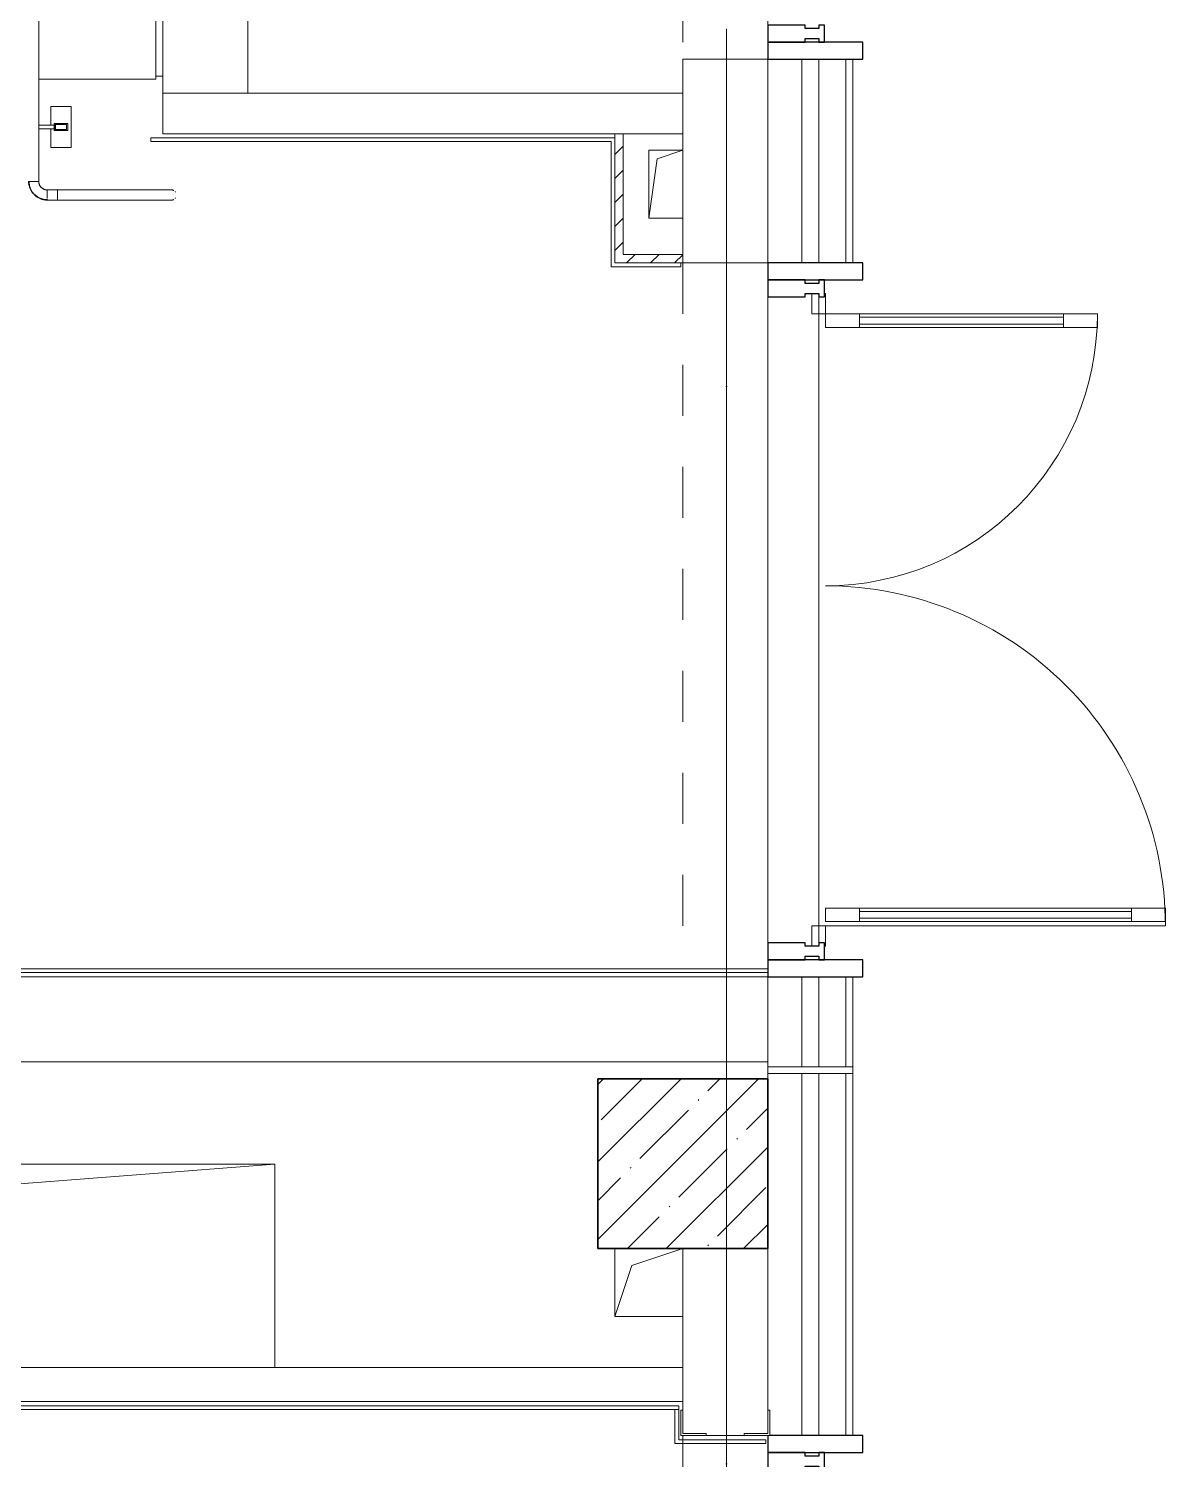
# Model space of a CAD drawing. Header units: millimetres. Extents: x 5993 to 95364, y 94667 to 143522.
# Drawn here: x 49888.2 to 50160.5, y 117815 to 118157.7 of the extents above; entities that cross this region are included whole.
import ezdxf

# ---------------------------------------------------------------- set-up
doc = ezdxf.new("R2010")
doc.units = ezdxf.units.MM
doc.linetypes.add('50_200_ШТРИХ_1Т_ш5_п1_п1_', pattern=[1400, 1000, -200, 0, -200])
doc.linetypes.add('Штрих короткий', pattern=[300, 150, -150])
for name, color, linetype, lineweight in [('0-2', 7, 'Continuous', 9), ('S-GRID-____-OTLN-1', 7, '50_200_ШТРИХ_1Т_ш5_п1_п1_', 9), ('Двери', 7, 'Continuous', 9), ('Импосты витража-1', 7, 'Continuous', 25), ('Несущие колонны', 7, 'Continuous', 9), ('Несущие колонны-1', 7, 'Continuous', 35), ('Обобщенные модели', 7, 'Continuous', 9), ('Общие ребра', 7, 'Continuous', 9), ('Ограждение', 7, 'Continuous', 9), ('Перекрытия', 7, 'Continuous', 9), ('Перемычка-1', 7, 'Штрих короткий', 9), ('Стены', 7, 'Continuous', 9), ('Стены-1', 7, 'Continuous', 13), ('Элементы узлов', 7, 'Continuous', 9)]:
    doc.layers.add(name, color=color, linetype=linetype, lineweight=lineweight)
doc.layers.add('Штриховка разреза-6', color=1, linetype='Continuous', lineweight=5, true_color=0xff0000)

# ---------------------------------------------------------------- blocks, each defined once
blk = doc.blocks.new('BSC_Колонна _Прямоугольная - 500х500-V128-АИ2_01_План напольных покрытий и плинтусов 1го этажа _Часть 1_')
at = {"layer": 'Несущие колонны'}
h = blk.add_hatch(dxfattribs=at)
h.set_pattern_fill('FP_161', color=256, style=0, pattern_type=2)
h.set_pattern_definition([(45, (-103350, -48350), (-114.04925, 114.04925), []), (45, (-103235.95, -48350), (-114.04925, 114.04925), [201.613, -40.323, 3.353, -36.97])])
h.paths.add_polyline_path([(-250, -250), (250, -250), (250, 250), (-250, 250)], flags=0)
at = {"layer": 'Несущие колонны-1'}
for p, q in [((250, 250), (-250, 250)), ((-250, 250), (-250, -250)), ((250, -250), (250, 250)), ((-250, -250), (250, -250))]:
    blk.add_line(p, q, dxfattribs=at)
blk = doc.blocks.new('Прямоугольный импост - Откос НВФ_50х280 мм-27090910-АИ2_01_План напольных покрытий и плинтусов 1го этажа _Часть 1_')
at = {"layer": 'Импосты витража-1'}
for p, q in [((-50, 130), (0, 130)), ((-50, -150), (-50, 130)), ((0, 130), (0, -144)), ((0, -150), (-50, -150))]:
    blk.add_line(p, q, dxfattribs=at)
blk = doc.blocks.new('Прямоугольный импост - Импост структурный с накладкой - 150мм-27090926-АИ2_01_План напольных покрытий и плинтусов 1го этажа _Часть 1_')
at = {"layer": 'Импосты витража-1'}
for p, q in [((-25, 0), (-25, 17)), ((-25, 17), (25, 17)), ((-15, 0), (-25, 0)), ((-15, -40), (-15, 0)), ((25, 0), (15, 0)), ((15, 0), (15, -40)), ((25, 17), (25, 0)), ((-25, -150), (-25, -40)), ((-25, -40), (-15, -40)), ((15, -40), (25, -40)), ((25, -40), (25, -150)), ((25, -150), (-25, -150))]:
    blk.add_line(p, q, dxfattribs=at)
blk = doc.blocks.new('Проем_Дверь_Прямоугольный - 2800х3300h_витражные проемы-27134211-АИ2_01_План напольных покрытий и плинтусов 1го этажа _Часть 1_')
at = {"layer": 'Перемычка-1'}
for p, q in [((1400, 125), (-1400, 125)), ((1400, -125), (-1400, -125))]:
    blk.add_line(p, q, dxfattribs=at)
blk = doc.blocks.new('Проем_Дверь_Прямоугольный - 2100х3300h_дверные проемы-27126725-АИ2_01_План напольных покрытий и плинтусов 1го этажа _Часть 1_')
at = {"layer": 'Перемычка-1'}
for p, q in [((1050, 125), (-1050, 125)), ((1050, -125), (-1050, -125))]:
    blk.add_line(p, q, dxfattribs=at)
blk = doc.blocks.new('Проем_Дверь_Прямоугольный - 1400х2400h_дверные проемы-27126712-АИ2_01_План напольных покрытий и плинтусов 1го этажа _Часть 1_')
at = {"layer": 'Перемычка-1'}
for p, q in [((700, 125), (-700, 125)), ((700, -125), (-700, -125))]:
    blk.add_line(p, q, dxfattribs=at)
blk = doc.blocks.new('Прямоугольный импост - Откос НВФ_50х280 мм-V179-АИ2_01_План напольных покрытий и плинтусов 1го этажа _Часть 1_')
at = {"layer": 'Импосты витража-1'}
for p, q in [((-50, 150), (0, 150)), ((-50, -130), (-50, 150)), ((0, 150), (0, -130)), ((0, -130), (-50, -130))]:
    blk.add_line(p, q, dxfattribs=at)
blk = doc.blocks.new('Прямоугольный импост - Импост структурный с накладкой - 150мм-27090916-АИ2_01_План напольных покрытий и плинтусов 1го этажа _Часть 1_')
at = {"layer": 'Импосты витража-1'}
for p, q in [((-25, 40), (-25, 150)), ((-25, 150), (25, 150)), ((25, 150), (25, 40)), ((-15, 40), (-25, 40)), ((-25, -17), (-25, 0)), ((-25, 0), (-15, 0)), ((-15, 0), (-15, 40)), ((15, 40), (15, 0)), ((25, 40), (15, 40)), ((15, 0), (25, 0)), ((25, 0), (25, -17)), ((25, -17), (-25, -17))]:
    blk.add_line(p, q, dxfattribs=at)
blk = doc.blocks.new('Фахверк_СКБ_Уголок - 250_2700-27497298-АИ2_01_План напольных покрытий и плинтусов 1го этажа _Часть 1_')
at = {"layer": 'Обобщенные модели'}
for p, q in [((200, 181), (125, 181)), ((125, 181), (125, 106)), ((131, 106), (131, 175)), ((131, 175), (200, 175)), ((200, 175), (200, 181)), ((125, 106), (131, 106)), ((131, -6), (125, -6)), ((125, -6), (125, -81)), ((131, -75), (131, -6)), ((125, -81), (200, -81)), ((200, -75), (131, -75)), ((200, -81), (200, -75))]:
    blk.add_line(p, q, dxfattribs=at)
blk = doc.blocks.new('Прямоугольный импост - Откос НВФ_50х280 мм-27090908-АИ2_01_План напольных покрытий и плинтусов 1го этажа _Часть 1_')
at = {"layer": 'Импосты витража-1'}
for p, q in [((0, 130), (-50, 130)), ((-50, 130), (-50, -150)), ((0, -150), (0, 130)), ((-50, -150), (0, -150))]:
    blk.add_line(p, q, dxfattribs=at)
blk = doc.blocks.new('Прямоугольный импост - Откос НВФ_50х280 мм-V178-АИ2_01_План напольных покрытий и плинтусов 1го этажа _Часть 1_')
at = {"layer": 'Импосты витража-1'}
for p, q in [((-50, 130), (0, 130)), ((-50, -150), (-50, 130)), ((0, 130), (0, -150)), ((0, -150), (-50, -150))]:
    blk.add_line(p, q, dxfattribs=at)
blk = doc.blocks.new('Прямоугольный импост - Импост структурный с накладкой - 150мм-27090906-АИ2_01_План напольных покрытий и плинтусов 1го этажа _Часть 1_')
at = {"layer": 'Импосты витража-1'}
for p, q in [((-25, 0), (-25, 17)), ((-25, 17), (25, 17)), ((-15, 0), (-25, 0)), ((-15, -40), (-15, 0)), ((25, 0), (15, 0)), ((15, 0), (15, -40)), ((25, 17), (25, 0)), ((-25, -150), (-25, -40)), ((-25, -40), (-15, -40)), ((15, -40), (25, -40)), ((25, -40), (25, -150)), ((25, -150), (-25, -150))]:
    blk.add_line(p, q, dxfattribs=at)
blk = doc.blocks.new('Дверь_Витражная_СКБ_2Ст2 - ДВН_ДАО_Выход-27579997-АИ2_01_План напольных покрытий и плинтусов 1го этажа _Часть 1_')
at = {"layer": 'Двери'}
for p, q in [((-900, -1020), (-900, -20)), ((900, -820), (900, -20))]:
    blk.add_line(p, q, dxfattribs=at)
for centre, radius, start, end in [((-900, -20), 1000, 270, 0), ((900, -20), 800, 180, 270)]:
    blk.add_arc(centre, radius, start, end, dxfattribs=at)
at = {"layer": 'Элементы узлов'}
for p, q in [((-960, 20), (-900, 20)), ((-900, 20), (-960, 20)), ((-900, 20), (-900, -20)), ((-900, -20), (-900, 20)), ((960, 20), (900, 20)), ((900, 20), (900, -20)), ((960, 20), (900, 20)), ((900, 20), (900, -20)), ((-960, -20), (-960, -17)), ((-960, -17), (-960, -20)), ((-900, -20), (-960, -20)), ((-960, -20), (-900, -20)), ((-848, -20), (-888, -20)), ((-888, -1020), (-888, -20)), ((-848, -20), (-888, -20)), ((-888, -20), (-888, -1020)), ((-848, -1020), (-848, -20)), ((-848, -1020), (-848, -20)), ((860, -20), (900, -20)), ((860, -820), (860, -20)), ((860, -20), (860, -820)), ((900, -20), (860, -20)), ((900, -820), (900, -20)), ((900, -820), (900, -20)), ((900, -20), (960, -20)), ((900, -20), (960, -20)), ((960, -20), (960, -17)), ((960, -20), (960, -17)), ((-888, -120), (-848, -120)), ((-878, -920), (-878, -120)), ((-858, -920), (-858, -120)), ((900, -120), (860, -120)), ((870, -720), (870, -120)), ((890, -720), (890, -120)), ((900, -720), (860, -720)), ((900, -820), (860, -820)), ((860, -820), (900, -820)), ((-888, -920), (-848, -920)), ((-888, -1020), (-848, -1020)), ((-888, -1020), (-848, -1020))]:
    blk.add_line(p, q, dxfattribs=at)
blk = doc.blocks.new('AR_Отверстие прямоугольное _в плите_ - AR_Отверстие прямоугольное _в плите_-V258-АИ2_01_План напольных покрытий и плинтусов 1го этажа _Часть 1_')
at = {"layer": 'Обобщенные модели'}
for p, q in [((-100, 100), (-100, -100)), ((-50, 50), (100, 100)), ((-100, -100), (-50, 50)), ((-100, -100), (100, -100))]:
    blk.add_line(p, q, dxfattribs=at)
blk = doc.blocks.new('AR_Отверстие прямоугольное _в плите_ - AR_Отверстие прямоугольное _в плите_-V270-АИ2_01_План напольных покрытий и плинтусов 1го этажа _Часть 1_')
at = {"layer": 'Обобщенные модели'}
for p, q in [((50, 100), (-50, 100)), ((-50, 100), (-50, -100)), ((-25, 75), (50, 100)), ((-50, -100), (-25, 75)), ((-50, -100), (50, -100))]:
    blk.add_line(p, q, dxfattribs=at)
blk = doc.blocks.new('AR_Отверстие прямоугольное _в плите_ - AR_Отверстие прямоугольное _в плите_-30602937-АИ2_01_План напольных покрытий и плинтусов 1го этажа _Часть 1_')
at = {"layer": 'Обобщенные модели'}
for p, q in [((700, 300), (-700, 300)), ((-700, 300), (-700, -298.2)), ((-600, 200), (700, 300)), ((700, -298.2), (700, 300)), ((-699.6, -298.2), (-600, 200))]:
    blk.add_line(p, q, dxfattribs=at)
blk = doc.blocks.new('Стены 13 - Стены 4-31812941-АИ2_01_План напольных покрытий и плинтусов 1го этажа _Часть 1_')
at = {"layer": 'Стены-1'}
for p, q in [((-1843.5, 41030.2), (-1843.5, 41010.2)), ((-1593.5, 41030.2), (-1843.5, 41030.2)), ((-1843.5, 41010.2), (-1593.5, 41010.2)), ((-1593.5, 41010.2), (-1593.5, 41030.2))]:
    blk.add_line(p, q, dxfattribs=at)
blk = doc.blocks.new('О_Элемент поручня_с загибами_Труба_ГОСТ 87321 - О_Элемент поручня_с загибами_Труба_ГОСТ 8732-78 2-32743902-АИ2_01_План напольных покрытий и плинтусов 1го этажа _Часть 1_')
at = {"layer": 'Ограждение'}
for p, q in [((-4170, 0), (45, 0)), ((45, 0), (45, -30))]:
    blk.add_line(p, q, dxfattribs=at)
blk = doc.blocks.new('О_Элемент поручня_Маршевый_Труба_ГОСТ 87323 - О_Элемент поручня_Труба_ГОСТ 8732-78-33231897-АИ2_01_План напольных покрытий и плинтусов 1го этажа _Часть 1_')
at = {"layer": 'Ограждение'}
for p, q in [((0, 0), (-30, 0)), ((-30, 0), (-30, -2)), ((-30, -2), (-30, -4.4)), ((-30, -4.4), (-30, -7.5)), ((-30, -7.5), (-30, -11.1)), ((-30, -11.1), (-30, -15)), ((-30, -22.5), (-30, -24.4)), ((-30, -29.5), (-30, -30)), ((-30, -30), (0, -30)), ((0, 0), (0, -15)), ((0, -15), (0, -30))]:
    blk.add_line(p, q, dxfattribs=at)
blk = doc.blocks.new('О_Элемент поручня_Загиб_Труба_ГОСТ 8732-78 - О_Элемент поручня_Загиб_Труба_ГОСТ 8732-78-32499135-АИ2_01_План напольных покрытий и плинтусов 1го этажа _Часть 1_')
at = {"layer": 'Ограждение'}
for p, q in [((101480.2, 51214.9), (101480.2, 51214.4)), ((101480.2, 51214.4), (101480.2, 51212.9)), ((101480.2, 51212.9), (101480.2, 51210.5)), ((101480.2, 51210.5), (101480.2, 51207.4)), ((101480.2, 51207.4), (101480.2, 51203.8)), ((101480.2, 51203.8), (101480.2, 51199.9)), ((101480.2, 51199.9), (101480.2, 51196.6)), ((101480.2, 51196), (101480.2, 51193.4)), ((101480.2, 51188.2), (101480.2, 51186.9)), ((101480.2, 51186.4), (101480.2, 51184.9))]:
    blk.add_line(p, q, dxfattribs=at)
at = {"layer": 'Ограждение', "flags": 128}
for points in [[(101425.2, 51239.9), (101425.2, 51237.7), (101425.3, 51235.5), (101425.5, 51233.3), (101425.9, 51231.1), (101426.2, 51229), (101426.7, 51226.8), (101427.3, 51224.7), (101427.9, 51222.6), (101428.7, 51220.5), (101429.5, 51218.5), (101430.4, 51216.5), (101431.4, 51214.5), (101432.4, 51212.6), (101433.6, 51210.7), (101434.8, 51208.9), (101436, 51207.1), (101437.4, 51205.3), (101438.8, 51203.6), (101440.3, 51202), (101441.8, 51200.5), (101443.4, 51199), (101445.1, 51197.5), (101446.8, 51196.2), (101448.6, 51194.9), (101450.4, 51193.6), (101452.3, 51192.5), (101454.2, 51191.4), (101456.2, 51190.4), (101458.2, 51189.5), (101460.2, 51188.6), (101462.3, 51187.9), (101464.4, 51187.2), (101466.5, 51186.6), (101468.6, 51186.1), (101470.8, 51185.7), (101473, 51185.4), (101475.2, 51185.1), (101477.4, 51185), (101479.6, 51184.9), (101480.2, 51184.9)], [(101426.7, 51239.9), (101426.7, 51237.8), (101426.8, 51235.6), (101427, 51233.5), (101427.3, 51231.4), (101427.7, 51229.3), (101428.2, 51227.2), (101428.7, 51225.1), (101429.4, 51223.1), (101430.1, 51221.1), (101430.9, 51219.1), (101431.7, 51217.1), (101432.7, 51215.2), (101433.7, 51213.3), (101434.8, 51211.5), (101436, 51209.7), (101437.2, 51208), (101438.6, 51206.3), (101439.9, 51204.6), (101441.4, 51203.1), (101442.9, 51201.5), (101444.4, 51200.1), (101446.1, 51198.7), (101447.7, 51197.3), (101449.5, 51196.1), (101451.2, 51194.9), (101453.1, 51193.8), (101454.9, 51192.7), (101456.8, 51191.8), (101458.8, 51190.9), (101460.8, 51190), (101462.8, 51189.3), (101464.8, 51188.7), (101466.9, 51188.1), (101469, 51187.6), (101471.1, 51187.2), (101473.2, 51186.9), (101475.3, 51186.6), (101477.4, 51186.5), (101479.6, 51186.4), (101480.2, 51186.4)], [(101480.2, 51214.9), (101479.2, 51214.9), (101478.2, 51215), (101477.2, 51215.1), (101476.2, 51215.2), (101475.2, 51215.4), (101474.2, 51215.6), (101473.2, 51215.9), (101472.3, 51216.2), (101471.3, 51216.5), (101470.4, 51216.9), (101469.5, 51217.3), (101468.6, 51217.7), (101467.7, 51218.2), (101466.9, 51218.7), (101466, 51219.3), (101465.2, 51219.9), (101464.4, 51220.5), (101463.7, 51221.1), (101462.9, 51221.8), (101462.2, 51222.5), (101461.5, 51223.2), (101460.9, 51224), (101460.3, 51224.8), (101459.7, 51225.6), (101459.1, 51226.4), (101458.6, 51227.3), (101458.1, 51228.1), (101457.6, 51229), (101457.2, 51229.9), (101456.9, 51230.9), (101456.5, 51231.8), (101456.2, 51232.7), (101455.9, 51233.7), (101455.7, 51234.7), (101455.5, 51235.7), (101455.4, 51236.7), (101455.3, 51237.6), (101455.2, 51238.6), (101455.2, 51239.6), (101455.2, 51239.9)]]:
    blk.add_lwpolyline(points, dxfattribs=at)
blk = doc.blocks.new('О_Элемент поручня_Площадочный_Двухуровневый_ГОСТ 87322 - О_Элемент поручня_Площадочный_Двухуровневый_ГОСТ 8732-78-33680309-АИ2_01_План напольных покрытий и плинтусов 1го этажа _Часть 1_')
at = {"layer": 'Ограждение'}
for p, q in [((280, -10), (0, -10)), ((0, -25), (0, -10)), ((0, -40), (0, -25)), ((0, -40), (280, -40))]:
    blk.add_line(p, q, dxfattribs=at)
at = {"layer": 'Ограждение', "flags": 128}
for points in [[(280, -10), (282.2, -10), (284.4, -10), (286.6, -10), (288.8, -10), (290.9, -10), (293.1, -10), (295.2, -10), (297.3, -10), (299.4, -10), (301.4, -10), (303.4, -10), (305.4, -10), (307.3, -10), (309.2, -10), (311.1, -10), (312.8, -10), (314.6, -10), (316.3, -10), (317.9, -10)], [(335, -10), (335, -10), (334.8, -10), (334.6, -10), (334.3, -10), (333.9, -10), (333.4, -10), (332.9, -10), (332.2, -10), (331.5, -10), (330.7, -10), (329.8, -10), (328.8, -10), (327.7, -10), (326.6, -10), (325.4, -10), (324.1, -10), (322.8, -10), (321.3, -10), (319.9, -10), (318.3, -10), (316.7, -10), (315, -10), (313.3, -10), (311.5, -10), (309.7, -10), (307.8, -10), (305.9, -10), (304, -10), (302, -10), (299.9, -10), (297.9, -10), (295.8, -10), (293.6, -10), (291.5, -10), (289.3, -10), (287.2, -10), (285, -10), (282.8, -10), (280.6, -10), (280, -10)], [(280, -40), (282.2, -40), (284.4, -40), (286.6, -40), (288.8, -40), (290.9, -40), (293.1, -40), (295.2, -40), (297.3, -40), (299.4, -40), (301.4, -40), (303.4, -40), (305.4, -40), (307.3, -40), (309.2, -40), (311.1, -40), (312.8, -40), (314.6, -40), (316.3, -40), (317.9, -40), (319.5, -40), (321, -40), (322.4, -40), (323.8, -40), (325.1, -40), (326.3, -40), (327.4, -40), (328.5, -40), (329.5, -40), (330.4, -40), (331.3, -40), (332, -40), (332.7, -40), (333.3, -40), (333.8, -40), (334.2, -40), (334.5, -40), (334.8, -40), (334.9, -40), (335, -40), (335, -40)], [(335, -40), (335, -40), (334.8, -40), (334.6, -40), (334.3, -40), (333.9, -40), (333.4, -40), (332.9, -40), (332.2, -40), (331.5, -40), (330.7, -40), (329.8, -40), (328.8, -40), (327.7, -40), (326.6, -40), (325.4, -40), (324.1, -40), (322.8, -40), (321.3, -40), (319.9, -40), (318.3, -40), (316.7, -40), (315, -40), (313.3, -40), (311.5, -40), (309.7, -40), (307.8, -40), (305.9, -40), (304, -40), (302, -40), (299.9, -40), (297.9, -40), (295.8, -40), (293.6, -40), (291.5, -40), (289.3, -40), (287.2, -40), (285, -40), (282.8, -40), (280.6, -40)], [(319.5, -10), (321, -10), (322.4, -10), (323.8, -10), (325.1, -10), (326.3, -10), (327.4, -10), (328.5, -10), (329.5, -10), (330.4, -10), (331.3, -10), (332, -10), (332.7, -10), (333.3, -10), (333.8, -10), (334.2, -10), (334.5, -10), (334.8, -10), (334.9, -10), (335, -10), (335, -10)], [(335, -10), (335.6, -10), (336.2, -10), (336.8, -10.1), (337.4, -10.2), (338, -10.3), (338.6, -10.4), (339.1, -10.6), (339.7, -10.8), (340.3, -11), (340.8, -11.2), (341.4, -11.4), (341.9, -11.7), (342.5, -12)], [(342.6, -37.9), (342.1, -38.2), (341.5, -38.5), (341, -38.8), (340.4, -39), (339.9, -39.2), (339.3, -39.4), (338.7, -39.5), (338.1, -39.7), (337.5, -39.8), (337, -39.9), (336.4, -39.9), (335.8, -40), (335.2, -40), (335, -40)], [(345.8, -14.5), (346.2, -15), (346.6, -15.4), (346.9, -15.9), (347.3, -16.4)], [(347.4, -33.5), (347, -34), (346.7, -34.4), (346.3, -34.9), (345.9, -35.3)]]:
    blk.add_lwpolyline(points, dxfattribs=at)
blk = doc.blocks.new('О_Балясина_Труба_ГОСТ 1 - О_Балясина_Труба_ГОСТ 8645-68 2-35136844-АИ2_01_План напольных покрытий и плинтусов 1го этажа _Часть 1_')
at = {"layer": 'Ограждение'}
for p, q in [((20, 10), (-20, 10)), ((-20, 10), (-20, -10)), ((-17, -7), (-17, 7)), ((-17, 7), (17, 7)), ((17, 7), (17, -7)), ((20, -10), (20, 10)), ((-20, -10), (20, -10)), ((17, -7), (-17, -7))]:
    blk.add_line(p, q, dxfattribs=at)
blk = doc.blocks.new('О_Кронштейн_Форма Г_Круг_ГОСТ 25903 - О_Кронштейн_Форма Г_Круг_ГОСТ 2590-2006 2-35139323-АИ2_01_План напольных покрытий и плинтусов 1го этажа _Часть 1_')
at = {"layer": 'Ограждение'}
for p, q in [((101503.9, 51405), (101463.9, 51405)), ((101503.9, 51405), (101503.9, 51400)), ((101503.9, 51400), (101503.9, 51395)), ((101463.9, 51395), (101503.9, 51395))]:
    blk.add_line(p, q, dxfattribs=at)
at = {"layer": 'Ограждение', "flags": 128}
for points in [[(101454.8, 51405), (101455.8, 51405), (101456.7, 51405), (101457.7, 51405), (101458.7, 51405), (101459.7, 51405), (101460.6, 51405), (101461.6, 51405), (101462.6, 51405), (101463.6, 51405), (101463.9, 51405)], [(101463.9, 51395), (101462.9, 51395), (101461.9, 51395), (101460.9, 51395), (101459.9, 51395), (101458.9, 51395), (101458, 51395), (101457, 51395), (101456, 51395), (101455.1, 51395)]]:
    blk.add_lwpolyline(points, dxfattribs=at)
blk = doc.blocks.new('О_Полоса_Трапеция прямоугольная_Прокат_ГОСТ 103-2006 - Крепежная пластина-35137593-АИ2_01_План напольных покрытий и плинтусов 1го этажа _Часть 1_')
at = {"layer": 'Ограждение'}
for p, q in [((0, -30), (0, 30)), ((0, 30), (55.2, 30)), ((64.7, 30), (120, 30)), ((120, 30), (120, -30)), ((120, -30), (0, -30))]:
    blk.add_line(p, q, dxfattribs=at)

msp = doc.modelspace()

# ---------------------------------------------------------------- linework, layer by layer
at = {"layer": 'S-GRID-____-OTLN-1', "color": 251, "ltscale": 0.6, "true_color": 0x636466}
for p, q in [((50055.33, 117351.98), (50055.33, 121495.1)), ((50055.33, 113733.6), (50055.33, 118157.62))]:
    msp.add_line(p, q, dxfattribs=at)
at = {"layer": 'Общие ребра'}
for p, q in [((50065.24, 118101.54), (50065.24, 118150.38)), ((50065.24, 118150.38), (50065.24, 118101.54)), ((50073.38, 118150.38), (50073.38, 118101.54)), ((50077.45, 118150.38), (50077.45, 118101.54)), ((50073.38, 117930.61), (50073.38, 117909.04)), ((50077.45, 117930.61), (50077.45, 117909.04)), ((50073.38, 117907.42), (50073.38, 117820.73)), ((50077.45, 117907.42), (50077.45, 117820.73)), ((50065.24, 117826.83), (50065.24, 117865.5)), ((50065.24, 117865.5), (50065.24, 117826.83))]:
    msp.add_line(p, q, dxfattribs=at)
at = {"layer": 'Перекрытия'}
for p, q in [((49918.73, 118145.58), (49918.73, 118340.93)), ((49890.66, 118145.58), (49918.73, 118145.58)), ((49920.36, 118146.31), (49918.73, 118146.31)), ((50065.24, 117938.75), (50065.24, 118093.4))]:
    msp.add_line(p, q, dxfattribs=at)
at = {"layer": 'Стены'}
for p, q in [((49917.51, 118131.5), (50028.62, 118131.5)), ((49917.51, 118131.5), (49917.51, 118130.6)), ((50027.72, 118130.6), (49917.51, 118130.6)), ((50027.72, 118100.65), (50027.72, 118130.6)), ((50044.41, 118101.54), (50044.41, 118100.65)), ((50044.41, 118100.65), (50027.72, 118100.65)), ((50065.24, 117938.75), (50065.24, 118093.4)), ((50077.45, 118093.4), (50077.45, 117938.75)), ((50065.24, 117931.59), (49728.43, 117931.59)), ((49729.32, 117932.49), (50065.24, 117932.49)), ((50043.92, 117827), (49705.23, 117827)), ((49706.13, 117827.89), (50043.92, 117827.89)), ((50043.02, 117818.86), (50043.02, 117827)), ((50043.92, 117827.89), (50043.92, 117819.75)), ((50064.76, 117818.86), (50043.02, 117818.86)), ((50043.92, 117819.75), (50064.76, 117819.75)), ((50064.76, 117818.86), (50064.76, 117819.75))]:
    msp.add_line(p, q, dxfattribs=at)
at = {"layer": 'Стены-1'}
for p, q in [((49920.36, 118475.96), (49920.36, 118142.24)), ((49940.71, 118142.24), (49940.71, 118475.96)), ((50044.89, 118150.38), (50044.89, 118101.54)), ((50065.24, 118150.38), (50044.89, 118150.38)), ((50083.96, 118150.38), (50065.24, 118150.38)), ((50083.96, 118101.54), (50083.96, 118150.38)), ((50085.59, 118150.38), (50083.96, 118150.38)), ((50083.96, 118150.38), (50083.96, 118101.54)), ((50085.59, 118101.54), (50085.59, 118150.38)), ((50044.89, 118142.24), (49920.36, 118142.24)), ((49920.36, 118142.24), (49920.36, 118132.47)), ((49920.36, 118142.24), (49940.71, 118142.24)), ((50044.89, 118132.47), (50044.89, 118142.24)), ((49920.36, 118132.47), (50044.89, 118132.47)), ((50030.65, 118132.47), (50028.62, 118132.47)), ((50028.62, 118132.47), (50028.62, 118101.54)), ((50030.65, 118103.58), (50030.65, 118132.47)), ((50028.62, 118101.54), (50044.89, 118101.54)), ((50044.89, 118103.58), (50030.65, 118103.58)), ((50044.89, 118101.54), (50044.89, 118103.58)), ((50044.89, 118101.54), (50065.24, 118101.54)), ((50065.24, 118101.54), (50083.96, 118101.54)), ((50083.96, 118101.54), (50085.59, 118101.54)), ((50065.24, 117930.61), (49727.45, 117930.61)), ((50065.24, 117910.26), (50065.24, 117930.61)), ((50083.96, 117930.61), (50065.24, 117930.61)), ((50065.24, 117930.61), (50065.24, 117909.04)), ((50083.96, 117909.04), (50083.96, 117930.61)), ((50085.59, 117930.61), (50083.96, 117930.61)), ((50083.96, 117930.61), (50083.96, 117909.04)), ((50085.59, 117909.04), (50085.59, 117930.61)), ((49707.1, 117910.26), (50065.24, 117910.26)), ((50065.24, 117909.04), (50083.96, 117909.04)), ((50083.96, 117907.42), (50065.24, 117907.42)), ((50065.24, 117907.42), (50065.24, 117906.19)), ((50083.96, 117909.04), (50085.59, 117909.04)), ((50083.96, 117820.73), (50083.96, 117907.42)), ((50085.59, 117907.42), (50083.96, 117907.42)), ((50083.96, 117907.42), (50083.96, 117820.73)), ((50085.59, 117820.73), (50085.59, 117907.42)), ((50044.89, 117865.5), (50044.89, 117826.83)), ((50044.89, 117837.01), (49833.27, 117837.01)), ((50044.89, 117828.87), (50044.89, 117837.01)), ((49833.27, 117828.87), (50044.89, 117828.87)), ((50050.51, 117820.73), (50059.63, 117820.73)), ((50065.73, 117820.73), (50083.96, 117820.73)), ((50083.96, 117820.73), (50085.59, 117820.73))]:
    msp.add_line(p, q, dxfattribs=at)
at = {"layer": 'Штриховка разреза-6'}
for p, q in [((50028.62, 118127.51), (50030.65, 118129.55)), ((50028.62, 118121.76), (50030.65, 118123.79)), ((50028.62, 118116), (50030.65, 118118.04)), ((50028.62, 118110.25), (50030.65, 118112.28)), ((50028.62, 118104.49), (50030.65, 118106.53)), ((50031.42, 118101.54), (50033.46, 118103.58)), ((50037.18, 118101.54), (50039.21, 118103.58)), ((50042.93, 118101.54), (50044.89, 118103.5))]:
    msp.add_line(p, q, dxfattribs=at)

# ---------------------------------------------------------------- block references
at = {"layer": '0-2', "xscale": 0.08139549610658335, "yscale": 0.08139549610658335, "zscale": 0.08139549610658335}
for name, p, rotation in [('О_Элемент поручня_с загибами_Труба_ГОСТ 87321 - О_Элемент поручня_с загибами_Труба_ГОСТ 8732-78 2-32743902-АИ2_01_План напольных покрытий и плинтусов 1го этажа _Часть 1_', (49890.66, 118124.73), 270.0000000000002), ('Проем_Дверь_Прямоугольный - 1400х2400h_дверные проемы-27126712-АИ2_01_План напольных покрытий и плинтусов 1го этажа _Часть 1_', (50055.07, 118207.36), 89.99999999999987), ('О_Полоса_Трапеция прямоугольная_Прокат_ГОСТ 103-2006 - Крепежная пластина-35137593-АИ2_01_План напольных покрытий и плинтусов 1го этажа _Часть 1_', (49895.95, 118129.22), 90), ('О_Балясина_Труба_ГОСТ 1 - О_Балясина_Труба_ГОСТ 8645-68 2-35136844-АИ2_01_План напольных покрытий и плинтусов 1го этажа _Часть 1_', (49895.95, 118134.09), 180), ('Проем_Дверь_Прямоугольный - 2100х3300h_дверные проемы-27126725-АИ2_01_План напольных покрытий и плинтусов 1го этажа _Часть 1_', (50055.07, 118016.08), 89.99999999999987), ('Дверь_Витражная_СКБ_2Ст2 - ДВН_ДАО_Выход-27579997-АИ2_01_План напольных покрытий и плинтусов 1го этажа _Часть 1_', (50077.45, 118016.08), 89.9999999999978), ('Прямоугольный импост - Откос НВФ_50х280 мм-27090908-АИ2_01_План напольных покрытий и плинтусов 1го этажа _Часть 1_', (50077.45, 117930.61), 269.9999999999978), ('Фахверк_СКБ_Уголок - 250_2700-27497298-АИ2_01_План напольных покрытий и плинтусов 1го этажа _Часть 1_', (50059.14, 117810.55), 89.99999999999993), ('Проем_Дверь_Прямоугольный - 2800х3300h_витражные проемы-27134211-АИ2_01_План напольных покрытий и плинтусов 1го этажа _Часть 1_', (50055.07, 117706.78), 89.9999999999999)]:
    msp.add_blockref(name, p, dxfattribs=dict(at, rotation=rotation))
at = {"layer": '0-2', "extrusion": (0, 0, -1), "xscale": 0.08139549610658335, "yscale": 0.08139549610658335, "zscale": 0.08139549610658335}
for name, p, rotation in [('Прямоугольный импост - Импост структурный с накладкой - 150мм-27090916-АИ2_01_План напольных покрытий и плинтусов 1го этажа _Часть 1_', (-50077.45, 118156.49), 270.000000000002), ('Прямоугольный импост - Откос НВФ_50х280 мм-V179-АИ2_01_План напольных покрытий и плинтусов 1го этажа _Часть 1_', (-50077.45, 118150.38), 270.000000000002), ('Прямоугольный импост - Откос НВФ_50х280 мм-V178-АИ2_01_План напольных покрытий и плинтусов 1го этажа _Часть 1_', (-50077.45, 118101.54), 90.0000000000022), ('Прямоугольный импост - Импост структурный с накладкой - 150мм-27090906-АИ2_01_План напольных покрытий и плинтусов 1го этажа _Часть 1_', (-50077.45, 118095.44), 90.0000000000022), ('Прямоугольный импост - Импост структурный с накладкой - 150мм-27090906-АИ2_01_План напольных покрытий и плинтусов 1го этажа _Часть 1_', (-50077.45, 117936.72), 90.0000000000022), ('Прямоугольный импост - Откос НВФ_50х280 мм-27090910-АИ2_01_План напольных покрытий и плинтусов 1го этажа _Часть 1_', (-50077.45, 117820.73), 90.0000000000001), ('Прямоугольный импост - Импост структурный с накладкой - 150мм-27090926-АИ2_01_План напольных покрытий и плинтусов 1го этажа _Часть 1_', (-50077.45, 117814.62), 90.0000000000001)]:
    msp.add_blockref(name, p, dxfattribs=dict(at, rotation=rotation))
at = {"layer": '0-2', "xscale": 0.08139549610658335, "yscale": 0.08139549610658335, "zscale": 0.08139549610658335}
for name, p in [('О_Кронштейн_Форма Г_Круг_ГОСТ 25903 - О_Кронштейн_Форма Г_Круг_ГОСТ 2590-2006 2-35139323-АИ2_01_План напольных покрытий и плинтусов 1го этажа _Часть 1_', (41632.67, 113950.37)), ('AR_Отверстие прямоугольное _в плите_ - AR_Отверстие прямоугольное _в плите_-V270-АИ2_01_План напольных покрытий и плинтусов 1го этажа _Часть 1_', (50040.83, 118120.39)), ('О_Элемент поручня_Загиб_Труба_ГОСТ 8732-78 - О_Элемент поручня_Загиб_Труба_ГОСТ 8732-78-32499135-АИ2_01_План напольных покрытий и плинтусов 1го этажа _Часть 1_', (41632.67, 113950.37)), ('О_Элемент поручня_Маршевый_Труба_ГОСТ 87323 - О_Элемент поручня_Труба_ГОСТ 8732-78-33231897-АИ2_01_План напольных покрытий и плинтусов 1го этажа _Часть 1_', (49895.14, 118119.04)), ('О_Элемент поручня_Площадочный_Двухуровневый_ГОСТ 87322 - О_Элемент поручня_Площадочный_Двухуровневый_ГОСТ 8732-78-33680309-АИ2_01_План напольных покрытий и плинтусов 1го этажа _Часть 1_', (49895.14, 118119.85)), ('BSC_Колонна _Прямоугольная - 500х500-V128-АИ2_01_План напольных покрытий и плинтусов 1го этажа _Часть 1_', (50044.89, 117885.85)), ('Стены 13 - Стены 4-31812941-АИ2_01_План напольных покрытий и плинтусов 1го этажа _Часть 1_', (50215.3, 114569.37)), ('AR_Отверстие прямоугольное _в плите_ - AR_Отверстие прямоугольное _в плите_-30602937-АИ2_01_План напольных покрытий и плинтусов 1го этажа _Часть 1_', (49890.24, 117861.28)), ('AR_Отверстие прямоугольное _в плите_ - AR_Отверстие прямоугольное _в плите_-V258-АИ2_01_План напольных покрытий и плинтусов 1го этажа _Часть 1_', (50036.76, 117857.36))]:
    msp.add_blockref(name, p, dxfattribs=at)

doc.saveas('drawing.dxf')
